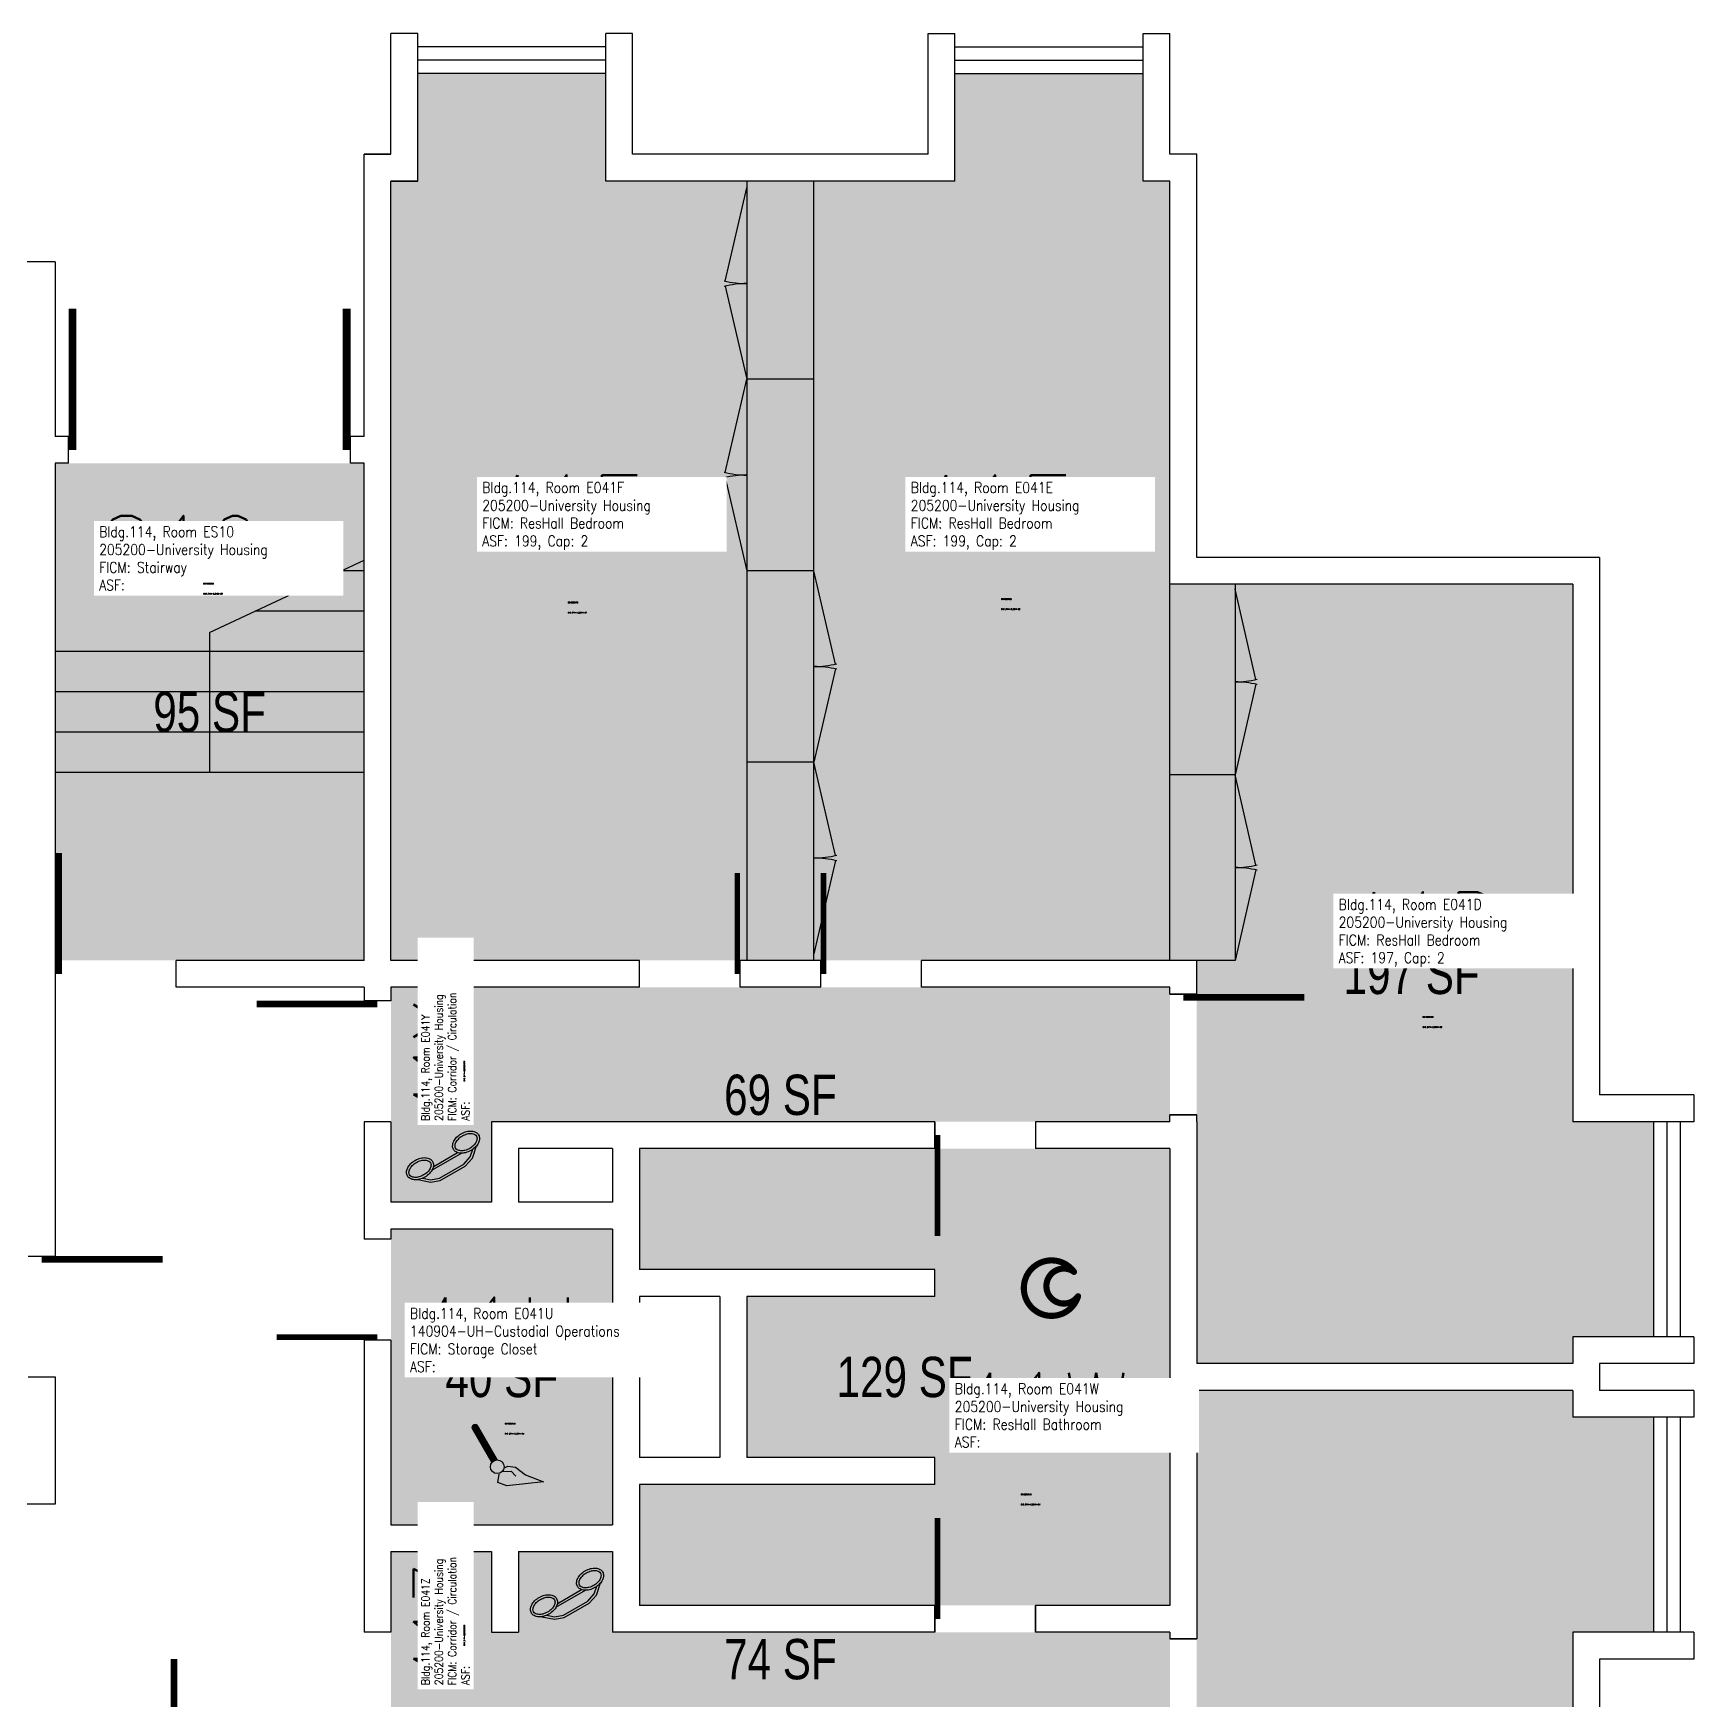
# Model space of a CAD drawing. Header units: inches. Extents: x 0 to 2044, y 0 to 2444.
# Drawn here: x 1549.5 to 2044, y 1947.6 to 2444 of the extents above; entities that cross this region are included whole.
import ezdxf
from ezdxf.enums import TextEntityAlignment as Align

# ---------------------------------------------------------------- set-up
doc = ezdxf.new("R2010")
doc.units = ezdxf.units.IN
doc.header["$LTSCALE"] = 10
doc.header["$MEASUREMENT"] = 0
doc.layers.get('0').update_dxf_attribs({"linetype": 'CONTINUOUS'})
for name, color, linetype in [('A-DOOR', 2, 'CONTINUOUS'), ('A-FLOR', 3, 'CONTINUOUS'), ('A-GLAZ', 1, 'CONTINUOUS'), ('A-GLAZ-SILL', 2, 'CONTINUOUS'), ('A-IDEN-CNUM', 7, 'CONTINUOUS'), ('A-IDEN-ICON', 4, 'CONTINUOUS'), ('A-IDEN-RNUM', 7, 'CONTINUOUS'), ('A-IDEN-SNUM', 4, 'CONTINUOUS'), ('A-IDEN-VNUM', 4, 'CONTINUOUS'), ('A-WALL', 7, 'CONTINUOUS'), ('AREA-TEXT', 3, 'CONTINUOUS'), ('Rooms-Category-Color', 7, 'CONTINUOUS'), ('Rooms-College-Color', 7, 'CONTINUOUS'), ('Rooms-Department-Color', 7, 'CONTINUOUS'), ('Rooms-Division-Color', 7, 'CONTINUOUS'), ('Rooms-Information', 7, 'CONTINUOUS')]:
    doc.layers.add(name, color=color, linetype=linetype)
doc.styles.add('AREA', font='arial.ttf', dxfattribs={"width": 0.75, "height": 24})
doc.styles.add('ROOMSNUMBER', font='txt.shx', dxfattribs={"height": 0.03})
doc.styles.add('ROOMVNUMBER', font='simplex.shx', dxfattribs={"width": 0.85})

# ---------------------------------------------------------------- blocks, each defined once
blk = doc.blocks.new('CPPHONE')
at = {"color": 0, "linetype": 'ByBlock'}
for p, q in [((0.0096, 0.0252), (-0.0196, -0.0252)), ((0.0169, 0.0279), (-0.0182, -0.0329))]:
    blk.add_line(p, q, dxfattribs=at)
for points in [[(0.0288, 0.0786, 0.139889), (0.0216, 0.0804, 0.107118), (0.0122, 0.0781, 0.079812), (0.0039, 0.0722, 0.067459), (-0.0035, 0.0626, 0.067459), (-0.008, 0.0515, 0.079812), (-0.009, 0.0413, 0.107118), (-0.0064, 0.032, 0.139889), (-0.0012, 0.0267, 0.139889), (0.0061, 0.0248, 0.107118), (0.0155, 0.0272, 0.079812), (0.0238, 0.0331, 0.067459), (0.0312, 0.0426, 0.067459), (0.0357, 0.0538, 0.079812), (0.0367, 0.0639, 0.107118), (0.034, 0.0732, 0.139889)], [(0.0263, 0.0743, 0.139889), (0.0218, 0.0754, 0.107118), (0.0144, 0.0736, 0.079812), (0.0074, 0.0686, 0.067459), (0.0008, 0.0601, 0.067459), (-0.0032, 0.0502, 0.079812), (-0.004, 0.0417, 0.107118), (-0.0019, 0.0344, 0.139889), (0.0013, 0.031, 0.139889), (0.0059, 0.0298, 0.107118), (0.0133, 0.0317, 0.079812), (0.0203, 0.0367, 0.067459), (0.0268, 0.0451, 0.067459), (0.0309, 0.055, 0.079812), (0.0317, 0.0636, 0.107118), (0.0296, 0.0709, 0.139889)], [(-0.0262, -0.0167, 0.139889), (-0.0334, -0.0148, 0.107118), (-0.0428, -0.0172, 0.079812), (-0.0511, -0.0231, 0.067459), (-0.0585, -0.0326, 0.067459), (-0.063, -0.0438, 0.079812), (-0.064, -0.0539, 0.107118), (-0.0614, -0.0632, 0.139889), (-0.0562, -0.0686, 0.139889), (-0.0489, -0.0704, 0.107118), (-0.0395, -0.0681, 0.079812), (-0.0312, -0.0622, 0.067459), (-0.0238, -0.0526, 0.067459), (-0.0193, -0.0415, 0.079812), (-0.0183, -0.0313, 0.107118), (-0.021, -0.022, 0.139889)], [(-0.0287, -0.021, 0.139889), (-0.0332, -0.0198, 0.107118), (-0.0406, -0.0217, 0.079812), (-0.0476, -0.0267, 0.067459), (-0.0542, -0.0351, 0.067459), (-0.0582, -0.045, 0.079812), (-0.059, -0.0536, 0.107118), (-0.0569, -0.0609, 0.139889), (-0.0537, -0.0643, 0.139889), (-0.0491, -0.0654, 0.107118), (-0.0417, -0.0636, 0.079812), (-0.0347, -0.0586, 0.067459), (-0.0282, -0.0501, 0.067459), (-0.0241, -0.0402, 0.079812), (-0.0233, -0.0317, 0.107118), (-0.0254, -0.0244, 0.139889)]]:
    blk.add_lwpolyline(points, format="xyb", close=True, dxfattribs=at)
for points in [[(0.0364, 0.0572), (0.0417, 0.0308), (0.0382, 0.0108), (0.0082, -0.0411), (-0.0083, -0.0558), (-0.0338, -0.0645)], [(0.0334, 0.047), (0.0366, 0.0307), (0.0334, 0.0126), (0.0043, -0.0379), (-0.0109, -0.0514), (-0.0265, -0.0567)]]:
    blk.add_lwpolyline(points, dxfattribs=at)
blk = doc.blocks.new('CPCUST')
at = {"color": 0, "linetype": 'ByBlock'}
for p, q in [((0.0297, -0.0341), (0.0376, -0.0302)), ((0.0376, -0.0302), (0.0533, -0.0324)), ((0.0533, -0.0324), (0.0745, -0.0479)), ((0.0171, -0.0639), (0.02, -0.0466)), ((0.0358, -0.0705), (0.0171, -0.0639)), ((0.0262, -0.0408), (0.0446, -0.0406)), ((0.1117, -0.0625), (0.0358, -0.0705)), ((0.0446, -0.0406), (0.0543, -0.0505)), ((0.0745, -0.0479), (0.1117, -0.0625))]:
    blk.add_line(p, q, dxfattribs=at)
at = {"color": 0, "linetype": 'ByBlock', "const_width": 0.0075}
blk.add_lwpolyline([(-0.0332, 0.0481, 1), (-0.0268, 0.0519, 1)], format="xyb", close=True, dxfattribs=at)
at = {"color": 0, "linetype": 'ByBlock', "const_width": 0.015}
blk.add_lwpolyline([(-0.03, 0.05), (0.01, -0.0193)], dxfattribs=at)
at = {"color": 0, "linetype": 'ByBlock'}
blk.add_circle((0.0158, -0.0313), 0.0141, dxfattribs=at)
blk = doc.blocks.new('CPBATH')
at = {"color": 0, "linetype": 'ByBlock', "const_width": 0.0127}
for points in [[(0.0571, 0.0168, 0.861492), (-0.0551, 0, 1)], [(0.0571, 0.0168, 0.729002), (-0.0084, -0.0042, 1)], [(-0.0551, 0, 0.726902), (0.0487, -0.0337, 1)], [(-0.0084, -0.0042, 0.609468), (0.0487, -0.0337, 1)]]:
    blk.add_lwpolyline(points, format="xyb", dxfattribs=at)
at = {"color": 0, "linetype": 'ByBlock', "const_width": 0.00637}
for points in [[(0.0544, 0.0152, 1), (0.0599, 0.0184, 1)], [(0.0459, -0.0353, 1), (0.0515, -0.0321, 1)]]:
    blk.add_lwpolyline(points, format="xyb", close=True, dxfattribs=at)

msp = doc.modelspace()

# ---------------------------------------------------------------- hatches: boundary and pattern name
at = {"layer": 'Rooms-Category-Color', "true_color": 0x728ef3}
for points in [[(1772, 2168), (1656, 2168), (1656, 2400), (1664, 2400), (1664, 2432), (1720, 2432), (1720, 2400), (1772, 2400)], [(1772, 2168), (1888, 2168), (1888, 2400), (1880, 2400), (1880, 2432), (1824, 2432), (1824, 2400), (1772, 2400)], [(2008, 2120), (2032, 2120), (2032, 2056), (2008, 2056), (2008, 2048), (1896, 2048), (1896, 2168), (1888, 2168), (1888, 2280), (2008, 2280)], [(1730, 2076), (1730, 2112), (1888, 2112), (1888, 1976), (1730, 1976), (1730, 2012), (1818, 2012), (1818, 2020), (1762, 2020), (1762, 2068), (1818, 2068), (1818, 2076)], [(1656, 2088), (1656, 2000), (1722, 2000), (1722, 2088)], [(2008, 1968), (2032, 1968), (2032, 2032), (2008, 2032), (2008, 2040), (1896, 2040), (1896, 1920), (1888, 1920), (1888, 1808), (2008, 1808)]]:
    msp.add_hatch(color=171, dxfattribs=at).paths.add_polyline_path(points)
at = {"layer": 'Rooms-Category-Color', "true_color": 0xadadad}
for points in [[(1556, 2316), (1556, 2168), (1648, 2168), (1648, 2316)], [(1888, 2120), (1888, 2160), (1656, 2160), (1656, 2096), (1686, 2096), (1686, 2120)], [(1656, 1928), (1656, 1992), (1686, 1992), (1686, 1968), (1694, 1968), (1694, 1992), (1722, 1992), (1722, 1968), (1888, 1968), (1888, 1928)]]:
    msp.add_hatch(color=253, dxfattribs=at).paths.add_polyline_path(points)
at = {"layer": 'Rooms-College-Color', "true_color": 0xadadad}
for points in [[(1772, 2168), (1656, 2168), (1656, 2400), (1664, 2400), (1664, 2432), (1720, 2432), (1720, 2400), (1772, 2400)], [(1772, 2168), (1888, 2168), (1888, 2400), (1880, 2400), (1880, 2432), (1824, 2432), (1824, 2400), (1772, 2400)], [(1556, 2316), (1556, 2168), (1648, 2168), (1648, 2316)], [(2008, 2120), (2032, 2120), (2032, 2056), (2008, 2056), (2008, 2048), (1896, 2048), (1896, 2168), (1888, 2168), (1888, 2280), (2008, 2280)], [(1888, 2120), (1888, 2160), (1656, 2160), (1656, 2096), (1686, 2096), (1686, 2120)], [(1730, 2076), (1730, 2112), (1888, 2112), (1888, 1976), (1730, 1976), (1730, 2012), (1818, 2012), (1818, 2020), (1762, 2020), (1762, 2068), (1818, 2068), (1818, 2076)], [(1656, 2088), (1656, 2000), (1722, 2000), (1722, 2088)], [(2008, 1968), (2032, 1968), (2032, 2032), (2008, 2032), (2008, 2040), (1896, 2040), (1896, 1920), (1888, 1920), (1888, 1808), (2008, 1808)], [(1656, 1928), (1656, 1992), (1686, 1992), (1686, 1968), (1694, 1968), (1694, 1992), (1722, 1992), (1722, 1968), (1888, 1968), (1888, 1928)]]:
    msp.add_hatch(color=253, dxfattribs=at).paths.add_polyline_path(points)
at = {"layer": 'Rooms-Department-Color', "true_color": 0x604aed}
for points in [[(1772, 2168), (1656, 2168), (1656, 2400), (1664, 2400), (1664, 2432), (1720, 2432), (1720, 2400), (1772, 2400)], [(1772, 2168), (1888, 2168), (1888, 2400), (1880, 2400), (1880, 2432), (1824, 2432), (1824, 2400), (1772, 2400)], [(2008, 2120), (2032, 2120), (2032, 2056), (2008, 2056), (2008, 2048), (1896, 2048), (1896, 2168), (1888, 2168), (1888, 2280), (2008, 2280)], [(1730, 2076), (1730, 2112), (1888, 2112), (1888, 1976), (1730, 1976), (1730, 2012), (1818, 2012), (1818, 2020), (1762, 2020), (1762, 2068), (1818, 2068), (1818, 2076)], [(1656, 2088), (1656, 2000), (1722, 2000), (1722, 2088)], [(2008, 1968), (2032, 1968), (2032, 2032), (2008, 2032), (2008, 2040), (1896, 2040), (1896, 1920), (1888, 1920), (1888, 1808), (2008, 1808)]]:
    msp.add_hatch(color=173, dxfattribs=at).paths.add_polyline_path(points)
at = {"layer": 'Rooms-Department-Color', "true_color": 0xacacac}
for points in [[(1556, 2316), (1556, 2168), (1648, 2168), (1648, 2316)], [(1888, 2120), (1888, 2160), (1656, 2160), (1656, 2096), (1686, 2096), (1686, 2120)], [(1656, 1928), (1656, 1992), (1686, 1992), (1686, 1968), (1694, 1968), (1694, 1992), (1722, 1992), (1722, 1968), (1888, 1968), (1888, 1928)]]:
    msp.add_hatch(color=253, dxfattribs=at).paths.add_polyline_path(points)
at = {"layer": 'Rooms-Division-Color', "true_color": 0x604aed}
for points in [[(1772, 2168), (1656, 2168), (1656, 2400), (1664, 2400), (1664, 2432), (1720, 2432), (1720, 2400), (1772, 2400)], [(1772, 2168), (1888, 2168), (1888, 2400), (1880, 2400), (1880, 2432), (1824, 2432), (1824, 2400), (1772, 2400)], [(2008, 2120), (2032, 2120), (2032, 2056), (2008, 2056), (2008, 2048), (1896, 2048), (1896, 2168), (1888, 2168), (1888, 2280), (2008, 2280)], [(1730, 2076), (1730, 2112), (1888, 2112), (1888, 1976), (1730, 1976), (1730, 2012), (1818, 2012), (1818, 2020), (1762, 2020), (1762, 2068), (1818, 2068), (1818, 2076)], [(1656, 2088), (1656, 2000), (1722, 2000), (1722, 2088)], [(2008, 1968), (2032, 1968), (2032, 2032), (2008, 2032), (2008, 2040), (1896, 2040), (1896, 1920), (1888, 1920), (1888, 1808), (2008, 1808)]]:
    msp.add_hatch(color=173, dxfattribs=at).paths.add_polyline_path(points)
at = {"layer": 'Rooms-Division-Color', "true_color": 0xadadad}
for points in [[(1556, 2316), (1556, 2168), (1648, 2168), (1648, 2316)], [(1888, 2120), (1888, 2160), (1656, 2160), (1656, 2096), (1686, 2096), (1686, 2120)], [(1656, 1928), (1656, 1992), (1686, 1992), (1686, 1968), (1694, 1968), (1694, 1992), (1722, 1992), (1722, 1968), (1888, 1968), (1888, 1928)]]:
    msp.add_hatch(color=253, dxfattribs=at).paths.add_polyline_path(points)

# ---------------------------------------------------------------- linework, layer by layer
at = {"layer": 'A-DOOR'}
for points in [[(1561.17, 2320, 2.33, 2.33, 0), (1561.17, 2362, 0, 0, -0.414214), (1602, 2320, 0, 0, -0.814237)], [(1642.83, 2320, 2.33, 2.33, 0), (1642.83, 2362, 0, 0, 0.414214), (1602, 2320, 0, 0, 0.814237)], [(1557, 2164, 2, 2, 0), (1557, 2200, 0, 0, -0.414214), (1592, 2164, 0, 0, -0.814237)], [(1759.17, 2164, 1.67, 1.67, 0), (1759.17, 2194, 0, 0, 0.414214), (1730, 2164, 0, 0, 0.814237)], [(1784.83, 2164, 1.67, 1.67, 0), (1784.83, 2194, 0, 0, -0.414214), (1814, 2164, 0, 0, -0.814237)], [(1652, 2155, 2, 2, 0), (1616, 2155, 0, 0, 0.414214), (1652, 2120, 0, 0, 0.814237)], [(1892, 2157, 2, 2, 0), (1928, 2157, 0, 0, -0.414214), (1892, 2122, 0, 0, -0.814237)], [(1818.83, 2116, 1.67, 1.67, 0), (1818.83, 2086, 0, 0, 0.414214), (1848, 2116, 0, 0, 0.814237)], [(1652, 2055.83, 1.67, 1.67, 0), (1622, 2055.83, 0, 0, -0.414214), (1652, 2085, 0, 0, -0.814237)], [(1552, 2079, 2, 2, 0), (1588, 2079, 0, 0, -0.414214), (1552, 2044, 0, 0, -0.814237)], [(1818.83, 1972, 1.67, 1.67, 0), (1818.83, 2002, 0, 0, -0.414214), (1848, 1972, 0, 0, -0.814237)], [(1652, 1933, 2, 2, 0), (1616, 1933, 0, 0, -0.414214), (1652, 1968, 0, 0, -0.814237)], [(1892, 1931, 2, 2, 0), (1928, 1931, 0, 0, 0.414214), (1892, 1966, 0, 0, 0.814237)], [(1591.36, 1924, 2, 2, 0), (1591.36, 1960, 0, 0, 0.414214), (1556.36, 1924, 0, 0, 0.814237)]]:
    msp.add_lwpolyline(points, format="xyseb", dxfattribs=at)
at = {"layer": 'A-FLOR'}
for p, q in [((1755.59, 2370.23), (1762, 2398)), ((1782, 2400), (1762, 2400)), ((1762, 2400), (1762, 2284)), ((1782, 2284), (1782, 2400)), ((1755.59, 2368.77), (1762, 2341)), ((1755.59, 2313.23), (1762, 2341)), ((1782, 2341), (1762, 2341)), ((1755.59, 2311.77), (1762, 2284)), ((1648, 2284), (1641.16, 2284)), ((1782, 2284), (1762, 2284)), ((1762, 2284), (1762, 2168)), ((1788.41, 2256.23), (1782, 2284)), ((1782, 2227), (1782, 2284)), ((1907.4, 2280), (1888, 2280)), ((1888, 2168), (1888, 2280)), ((1907.4, 2280), (1907.4, 2223.29)), ((1913.62, 2251.64), (1907.4, 2278.58)), ((1907.4, 2278.58), (1907.4, 2223.29)), ((1648, 2272), (1615.5, 2272)), ((1602, 2265.68), (1602, 2224)), ((1648, 2260), (1556, 2260)), ((1788.41, 2254.77), (1782, 2227)), ((1913.62, 2250.23), (1907.4, 2223.29)), ((1648, 2248), (1556, 2248)), ((1648, 2236), (1556, 2236)), ((1648, 2224), (1556, 2224)), ((1782, 2227), (1762, 2227)), ((1782, 2168), (1782, 2227)), ((1788.41, 2199.23), (1782, 2227)), ((1782, 2170), (1782, 2227)), ((1907.4, 2223.29), (1888, 2223.29)), ((1913.62, 2196.35), (1907.4, 2223.29)), ((1907.4, 2223.29), (1907.4, 2168)), ((1788.41, 2197.77), (1782, 2170)), ((1913.62, 2194.94), (1907.4, 2168)), ((1782, 2168), (1762, 2168)), ((1907.4, 2168), (1888, 2168))]:
    msp.add_line(p, q, dxfattribs=at)
msp.add_lwpolyline([(1602, 2265.68), (1648, 2287.2)], dxfattribs=at)
for centre, radius, start, end in [((1762, 2398), 28.5, 256.2626, 270), ((1762, 2341), 28.5, 90, 103.7374), ((1762, 2341), 28.5, 256.2626, 270), ((1762, 2284), 28.5, 90, 103.7374), ((1782, 2284), 28.5, 270, 283.7374), ((1782, 2227), 28.5, 76.2626, 90), ((1907.4, 2278.58), 27.64, 270, 283.7374), ((1907.4, 2223.29), 27.64, 76.2626, 90), ((1782, 2227), 28.5, 270, 283.7374), ((1782, 2170), 28.5, 76.2626, 90), ((1907.4, 2223.29), 27.64, 270, 283.7374), ((1907.4, 2168), 27.64, 76.2626, 90)]:
    msp.add_arc(centre, radius, start, end, dxfattribs=at)
at = {"layer": 'A-GLAZ'}
for p, q in [((1720, 2436), (1664, 2436)), ((1824, 2436), (1880, 2436)), ((2036, 2120), (2036, 2056)), ((2036, 2032), (2036, 1968))]:
    msp.add_line(p, q, dxfattribs=at)
at = {"layer": 'A-GLAZ-SILL'}
for p, q in [((1720, 2440), (1664, 2440)), ((1824, 2440), (1880, 2440)), ((1720, 2432), (1664, 2432)), ((1824, 2432), (1880, 2432)), ((2032, 2120), (2032, 2056)), ((2040, 2120), (2040, 2056)), ((2032, 2032), (2032, 1968)), ((2040, 2032), (2040, 1968))]:
    msp.add_line(p, q, dxfattribs=at)
at = {"layer": 'A-WALL'}
for p, q in [((1656, 2408), (1656, 2444)), ((1664, 2444), (1656, 2444)), ((1664, 2400), (1664, 2444)), ((1720, 2400), (1720, 2444)), ((1728, 2444), (1720, 2444)), ((1728, 2408), (1728, 2444)), ((1816, 2408), (1816, 2444)), ((1816, 2444), (1824, 2444)), ((1824, 2400), (1824, 2444)), ((1880, 2400), (1880, 2444)), ((1880, 2444), (1888, 2444)), ((1888, 2408), (1888, 2444)), ((1648, 2408), (1656, 2408)), ((1656, 2408), (1648, 2408)), ((1648, 2408), (1656, 2408)), ((1656, 2408), (1648, 2408)), ((1648, 2324), (1648, 2408)), ((1816, 2408), (1728, 2408)), ((1896, 2408), (1888, 2408)), ((1896, 2288), (1896, 2408)), ((1656, 2168), (1656, 2400)), ((1656, 2400), (1664, 2400)), ((1664, 2400), (1656, 2400)), ((1656, 2400), (1664, 2400)), ((1664, 2400), (1656, 2400)), ((1824, 2400), (1720, 2400)), ((1888, 2400), (1880, 2400)), ((1888, 2280), (1888, 2400)), ((1556, 2376), (1308, 2376)), ((1556, 2376), (1556, 2324)), ((1560, 2324), (1556, 2324)), ((1560, 2316), (1560, 2324)), ((1648, 2324), (1644, 2324)), ((1644, 2316), (1644, 2324)), ((1560, 2316), (1556, 2316)), ((1556, 2316), (1556, 2080)), ((1648, 2316), (1644, 2316)), ((1648, 2168), (1648, 2316)), ((2016, 2288), (1896, 2288)), ((2016, 2288), (2016, 2128)), ((2008, 2280), (1888, 2280)), ((2008, 2280), (2008, 2120)), ((1648, 2168), (1592, 2168)), ((1592, 2160), (1592, 2168)), ((1592, 2160), (1592, 2168)), ((1730, 2168), (1656, 2168)), ((1730, 2160), (1730, 2168)), ((1730, 2160), (1730, 2168)), ((1784, 2168), (1760, 2168)), ((1760, 2160), (1760, 2168)), ((1760, 2160), (1760, 2168)), ((1784, 2160), (1784, 2168)), ((1784, 2160), (1784, 2168)), ((1896, 2168), (1814, 2168)), ((1814, 2160), (1814, 2168)), ((1814, 2160), (1814, 2168)), ((1896, 2160), (1896, 2168)), ((1648, 2160), (1592, 2160)), ((1648, 2160), (1648, 2156)), ((1656, 2160), (1656, 2156)), ((1730, 2160), (1656, 2160)), ((1784, 2160), (1760, 2160)), ((1888, 2160), (1814, 2160)), ((1888, 2158), (1888, 2160)), ((1896, 2158), (1896, 2160)), ((1656, 2156), (1648, 2156)), ((1656, 2156), (1648, 2156)), ((1896, 2158), (1888, 2158)), ((1888, 2158), (1896, 2158)), ((2044, 2128), (2016, 2128)), ((2044, 2128), (2044, 2120)), ((1656, 2120), (1648, 2120)), ((1648, 2120), (1648, 2085)), ((1656, 2120), (1648, 2120)), ((1656, 2120), (1656, 2096)), ((1818, 2120), (1686, 2120)), ((1686, 2120), (1686, 2096)), ((1818, 2112), (1818, 2120)), ((1818, 2120), (1818, 2112)), ((1888, 2120), (1848, 2120)), ((1848, 2120), (1848, 2112)), ((1848, 2120), (1848, 2112)), ((1896, 2122), (1888, 2122)), ((1888, 2120), (1888, 2122)), ((1888, 2122), (1896, 2122)), ((1896, 2120), (1896, 2122)), ((1896, 2120), (1896, 2048)), ((2044, 2120), (2008, 2120)), ((1694, 2112), (1694, 2096)), ((1722, 2112), (1694, 2112)), ((1722, 2112), (1722, 2096)), ((1818, 2112), (1730, 2112)), ((1730, 2112), (1730, 2076)), ((1888, 2112), (1848, 2112)), ((1888, 2112), (1888, 1976)), ((1686, 2096), (1656, 2096)), ((1722, 2096), (1694, 2096)), ((1656, 2085), (1648, 2085)), ((1656, 2085), (1648, 2085)), ((1722, 2088), (1656, 2088)), ((1656, 2088), (1656, 2085)), ((1722, 2088), (1722, 2000)), ((1548, 2080), (1556, 2080)), ((1818, 2076), (1730, 2076)), ((1818, 2068), (1818, 2076)), ((1730, 2068), (1730, 2020)), ((1754, 2068), (1730, 2068)), ((1754, 2068), (1754, 2020)), ((1818, 2068), (1762, 2068)), ((1762, 2068), (1762, 2020)), ((1648, 2055), (1648, 1968)), ((1656, 2055), (1648, 2055)), ((1656, 2055), (1656, 2000)), ((2044, 2056), (2008, 2056)), ((2008, 2056), (2008, 2048)), ((2044, 2056), (2044, 2048)), ((2008, 2048), (1896, 2048)), ((2044, 2048), (2016, 2048)), ((2016, 2048), (2016, 2040)), ((1548, 2044), (1556, 2044)), ((1548, 2044), (1556, 2044)), ((1556, 2044), (1556, 2006.13)), ((1896, 2040), (1896, 1968)), ((2008, 2040), (1896, 2040)), ((2008, 2040), (2008, 2032)), ((2044, 2040), (2016, 2040)), ((2044, 2040), (2044, 2032)), ((2044, 2032), (2008, 2032)), ((1754, 2020), (1730, 2020)), ((1818, 2020), (1762, 2020)), ((1818, 2012), (1818, 2020)), ((1818, 2012), (1730, 2012)), ((1730, 2012), (1730, 1976)), ((1556, 2006.13), (1428, 2006.13)), ((1656, 2000), (1722, 2000)), ((1656, 1992), (1686, 1992)), ((1656, 1992), (1656, 1968)), ((1686, 1992), (1686, 1968)), ((1694, 1992), (1694, 1968)), ((1694, 1992), (1722, 1992)), ((1722, 1992), (1722, 1968)), ((1818, 1976), (1730, 1976)), ((1818, 1976), (1818, 1968)), ((1818, 1968), (1818, 1976)), ((1888, 1976), (1848, 1976)), ((1848, 1976), (1848, 1968)), ((1848, 1968), (1848, 1976)), ((1656, 1968), (1648, 1968)), ((1656, 1968), (1648, 1968)), ((1656, 1968), (1648, 1968)), ((1686, 1968), (1694, 1968)), ((1818, 1968), (1722, 1968)), ((1888, 1968), (1848, 1968)), ((1888, 1968), (1888, 1966)), ((1896, 1966), (1888, 1966)), ((1888, 1966), (1896, 1966)), ((1896, 1968), (1896, 1966)), ((2044, 1968), (2008, 1968)), ((2008, 1968), (2008, 1808)), ((2044, 1968), (2044, 1960)), ((2016, 1960), (2016, 1800)), ((2044, 1960), (2016, 1960))]:
    msp.add_line(p, q, dxfattribs=at)

# ---------------------------------------------------------------- block references
at = {"layer": 'A-IDEN-ICON', "xscale": -144, "yscale": 143.9999999993356, "zscale": 144}
for name, p, rotation in [('CPPHONE', (1672.24, 2107.99), 90.00000000027794), ('CPBATH', (1852.43, 2070.45), 180), ('CPPHONE', (1709.17, 1977.88), 90.00000000027794)]:
    msp.add_blockref(name, p, dxfattribs=dict(at, rotation=rotation))
at = {"layer": 'A-IDEN-ICON', "xscale": 144, "yscale": 144, "zscale": 144}
msp.add_blockref('CPCUST', (1685.39, 2021.78), dxfattribs=at)

# ---------------------------------------------------------------- texts
at = {"layer": 'A-IDEN-CNUM', "style": 'ROOMSNUMBER'}
for s, p in [('CAD #114-E_S100-00', (1600.18, 2276.98)), ('CAD #114-E_0041-0F', (1708.7, 2271.37)), ('CAD #114-E_0041-0E', (1837.78, 2272.4)), ('CAD #114-E_0041-0D', (1963.33, 2147.99)), ('CAD #114-E_0041-0U', (1689.97, 2026.93)), ('CAD #114-E_0041-0W', (1843.63, 2005.86))]:
    msp.add_text(s, height=0.36, dxfattribs=at).set_placement(p)
for s, p in [('CAD #114-E_0041-0Y', (1678.05, 2132.05)), ('CAD #114-E_0041-0Z', (1678.05, 1964.05))]:
    msp.add_text(s, height=0.36, rotation=90, dxfattribs=at).set_placement(p)
at = {"layer": 'A-IDEN-RNUM', "style": 'ROOMSNUMBER'}
for s, p in [('0S10-00', (1600.18, 2279.98)), ('0041-F0', (1708.7, 2274.37)), ('0041-E0', (1837.78, 2275.4)), ('0041-D0', (1963.33, 2150.99)), ('0041-U0', (1689.97, 2029.93)), ('0041-W0', (1843.63, 2008.86))]:
    msp.add_text(s, height=0.36, dxfattribs=at).set_placement(p)
for s, p in [('0041-Y0', (1678.05, 2135.05)), ('0041-Z0', (1678.05, 1967.05))]:
    msp.add_text(s, height=0.36, rotation=90, dxfattribs=at).set_placement(p)
at = {"layer": 'A-IDEN-SNUM', "style": 'ROOMSNUMBER'}
for s, p in [('1140ES1000', (1600.18, 2279.98)), ('1140E041F0', (1708.7, 2274.37)), ('1140E041E0', (1837.78, 2275.4)), ('1140E041D0', (1963.33, 2150.99)), ('1140E041U0', (1689.97, 2029.93)), ('1140E041W0', (1843.63, 2008.86))]:
    msp.add_text(s, height=0.36, dxfattribs=at).set_placement(p)
for s, p in [('1140E041Y0', (1678.05, 2135.05)), ('1140E041Z0', (1678.05, 1967.05))]:
    msp.add_text(s, height=0.36, rotation=90, dxfattribs=at).set_placement(p)
at = {"layer": 'A-IDEN-VNUM', "style": 'ROOMVNUMBER', "width": 0.85}
for s, p in [('41F', (1683.2, 2290.25)), ('41E', (1810.83, 2290.25)), ('S10', (1569.11, 2278.14)), ('41D', (1938.27, 2166.14)), ('41U', (1661.68, 2045.47)), ('41W', (1823.93, 2023.02))]:
    msp.add_text(s, height=22.238, dxfattribs=at).set_placement(p)
for s, p in [('41Y', (1679.41, 2120.24)), ('41Z', (1679.41, 1952.24))]:
    msp.add_text(s, height=16.678, rotation=90, dxfattribs=at).set_placement(p)
at = {"layer": 'AREA-TEXT', "style": 'AREA', "width": 0.75}
for s, p in [('199 SF', (1714, 2300)), ('199 SF', (1830, 2300)), ('95 SF', (1602, 2242)), ('197 SF', (1960, 2164)), ('69 SF', (1772, 2128)), ('40 SF', (1689, 2044)), ('129 SF', (1809, 2044)), ('74 SF', (1772, 1960))]:
    msp.add_text(s, height=12, dxfattribs=at).set_placement(p, align=Align.MIDDLE_CENTER)

# ---------------------------------------------------------------- next in the draw order: texts
at = {"layer": 'Rooms-Information', "char_height": 3.1768, "width": 71.1604, "attachment_point": 7, "style": 'ROOMVNUMBER', "bg_fill": 3, "box_fill_scale": 1.5, "bg_fill_color": 256, "bg_fill_true_color": 13158600, "bg_fill_transparency": 0}
for s, insert in [('Bldg.114, Room E041F^M^J205200-University Housing^M^JFICM: ResHall Bedroom^M^JASF: 199, Cap: 2', (1683.2, 2290.25)), ('Bldg.114, Room E041E^M^J205200-University Housing^M^JFICM: ResHall Bedroom^M^JASF: 199, Cap: 2', (1810.83, 2290.25)), ('Bldg.114, Room ES10^M^J205200-University Housing^M^JFICM: Stairway^M^JASF: ', (1569.11, 2278.14)), ('Bldg.114, Room E041D^M^J205200-University Housing^M^JFICM: ResHall Bedroom^M^JASF: 197, Cap: 2', (1938.27, 2166.14)), ('Bldg.114, Room E041U^M^J140904-UH-Custodial Operations^M^JFICM: Storage Closet^M^JASF: ', (1661.68, 2045.47)), ('Bldg.114, Room E041W^M^J205200-University Housing^M^JFICM: ResHall Bathroom^M^JASF: ', (1823.93, 2023.02))]:
    msp.add_mtext(s, dxfattribs=dict(at, insert=insert))
at = {"layer": 'Rooms-Information', "char_height": 2.3826, "width": 53.3703, "attachment_point": 7, "rotation": 90, "style": 'ROOMVNUMBER', "bg_fill": 3, "box_fill_scale": 1.5, "bg_fill_color": 256, "bg_fill_true_color": 13158600, "bg_fill_transparency": 0}
for s, insert in [('Bldg.114, Room E041Y^M^J205200-University Housing^M^JFICM: Corridor / Circulation^M^JASF: ', (1679.41, 2120.24)), ('Bldg.114, Room E041Z^M^J205200-University Housing^M^JFICM: Corridor / Circulation^M^JASF: ', (1679.41, 1952.24))]:
    msp.add_mtext(s, dxfattribs=dict(at, insert=insert))

doc.saveas('drawing.dxf')
